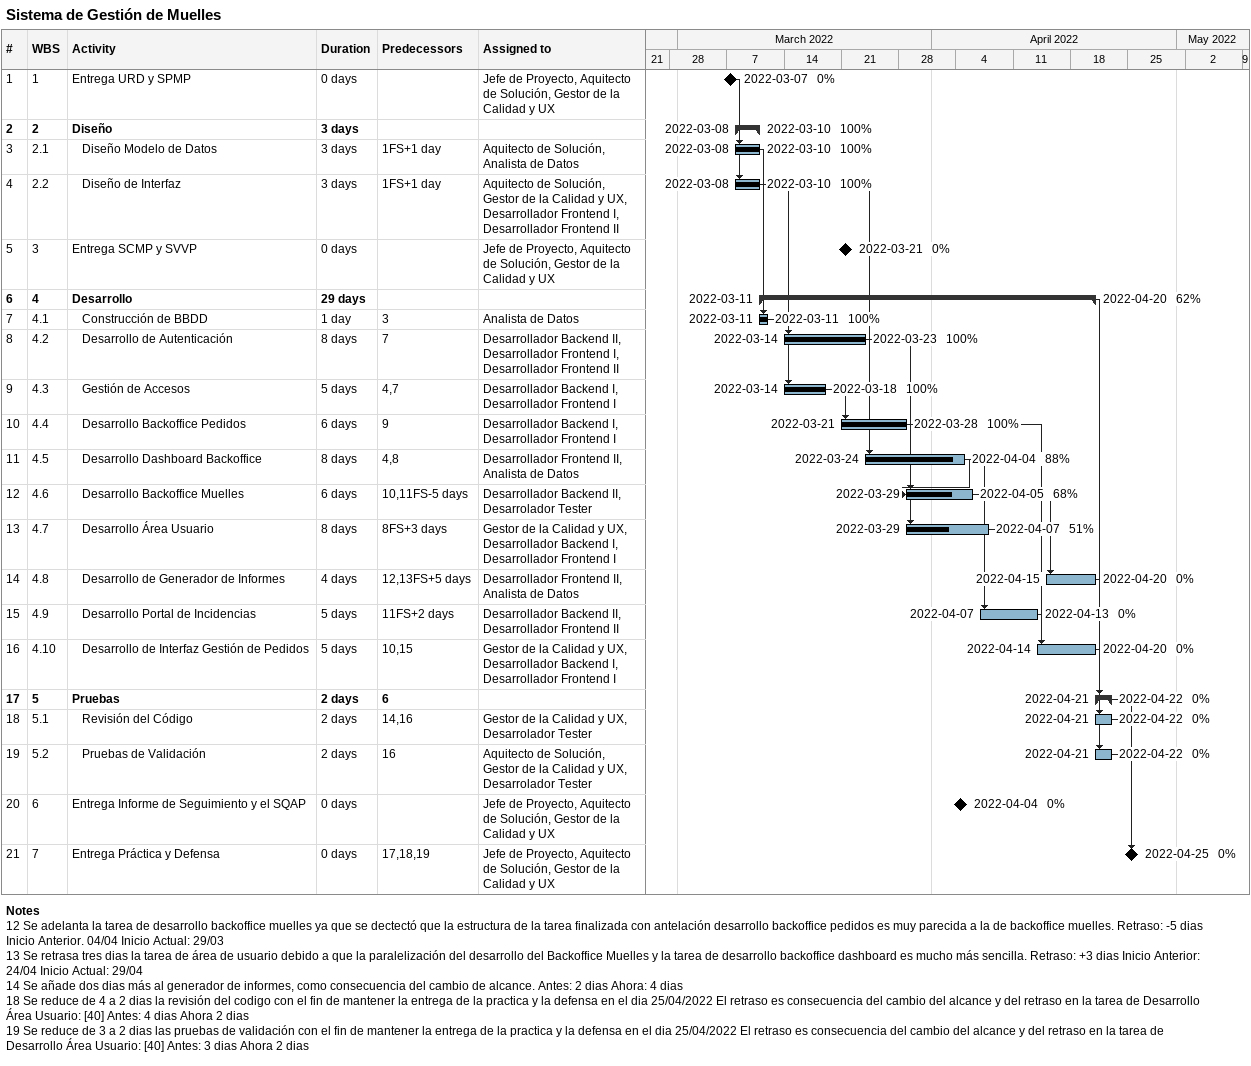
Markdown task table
Sistema de Gestión de Muelles

| ID | WBS | Task | Duration | Start | Finish | Predecessors | Resources | % complete |
|---|---|---|---|---|---|---|---|---|
| 1 | 1 | Entrega URD y SPMP | 0d | 2022-03-07 | 2022-03-07 |  | Jefe de Proyecto, Aquitecto de Solución, Gestor de la Calidad y UX | 0 |
| 2 | 2 | **Diseño** | 3d | 2022-03-08 | 2022-03-10 |  |  | 100 |
| 3 | 2.1 | Diseño Modelo de Datos | 3d | 2022-03-08 | 2022-03-10 | 1FS+1d | Aquitecto de Solución, Analista de Datos | 100 |
| 4 | 2.2 | Diseño de Interfaz | 3d | 2022-03-08 | 2022-03-10 | 1FS+1d | Aquitecto de Solución, Gestor de la Calidad y UX, Desarrollador Frontend I, Desarrollador Frontend II | 100 |
| 5 | 3 | Entrega SCMP y SVVP | 0d | 2022-03-21 | 2022-03-21 |  | Jefe de Proyecto, Aquitecto de Solución, Gestor de la Calidad y UX | 0 |
| 6 | 4 | **Desarrollo** | 29d | 2022-03-11 | 2022-04-20 |  |  | 62 |
| 7 | 4.1 | Construcción de BBDD | 1d | 2022-03-11 | 2022-03-11 | 3 | Analista de Datos | 100 |
| 8 | 4.2 | Desarrollo de Autenticación | 8d | 2022-03-14 | 2022-03-23 | 7 | Desarrollador Backend II, Desarrollador Frontend I, Desarrollador Frontend II | 100 |
| 9 | 4.3 | Gestión de Accesos | 5d | 2022-03-14 | 2022-03-18 | 4, 7 | Desarrollador Backend I, Desarrollador Frontend I | 100 |
| 10 | 4.4 | Desarrollo Backoffice Pedidos | 6d | 2022-03-21 | 2022-03-28 | 9 | Desarrollador Backend I, Desarrollador Frontend I | 100 |
| 11 | 4.5 | Desarrollo Dashboard Backoffice | 8d | 2022-03-24 | 2022-04-04 | 4, 8 | Desarrollador Frontend II, Analista de Datos | 88 |
| 12 | 4.6 | Desarrollo Backoffice Muelles | 6d | 2022-03-29 | 2022-04-05 | 10, 11FS-5d | Desarrollador Backend II, Desarrolador Tester | 68 |
| 13 | 4.7 | Desarrollo Área Usuario | 8d | 2022-03-29 | 2022-04-07 | 8FS+3d | Gestor de la Calidad y UX, Desarrollador Backend I, Desarrollador Frontend I | 51 |
| 14 | 4.8 | Desarrollo de Generador de Informes | 4d | 2022-04-15 | 2022-04-20 | 12, 13FS+5d | Desarrollador Frontend II, Analista de Datos | 0 |
| 15 | 4.9 | Desarrollo Portal de Incidencias | 5d | 2022-04-07 | 2022-04-13 | 11FS+2d | Desarrollador Backend II, Desarrollador Frontend II | 0 |
| 16 | 4.10 | Desarrollo de Interfaz Gestión de Pedidos | 5d | 2022-04-14 | 2022-04-20 | 10, 15 | Gestor de la Calidad y UX, Desarrollador Backend I, Desarrollador Frontend I | 0 |
| 17 | 5 | **Pruebas** | 2d | 2022-04-21 | 2022-04-22 | 6 |  | 0 |
| 18 | 5.1 | Revisión del Código | 2d | 2022-04-21 | 2022-04-22 | 14, 16 | Gestor de la Calidad y UX, Desarrolador Tester | 0 |
| 19 | 5.2 | Pruebas de Validación | 2d | 2022-04-21 | 2022-04-22 | 16 | Aquitecto de Solución, Gestor de la Calidad y UX, Desarrolador Tester | 0 |
| 20 | 6 | Entrega Informe de Seguimiento y el SQAP | 0d | 2022-04-04 | 2022-04-04 |  | Jefe de Proyecto, Aquitecto de Solución, Gestor de la Calidad y UX | 0 |
| 21 | 7 | Entrega Práctica y Defensa | 0d | 2022-04-25 | 2022-04-25 | 17, 18, 19 | Jefe de Proyecto, Aquitecto de Solución, Gestor de la Calidad y UX | 0 |

Notes
- 12: Se adelanta la tarea de desarrollo backoffice muelles ya que se dectectó que la estructura de la tarea finalizada con antelación desarrollo backoffice pedidos es muy parecida a la de backoffice muelles. Retraso: -5 dias Inicio Anterior. 04/04 Inicio Actual: 29/03
- 13: Se retrasa tres dias la tarea de área de usuario debido a que la paralelización del desarrollo del Backoffice Muelles y la tarea de desarrollo backoffice dashboard es mucho más sencilla. Retraso: +3 dias Inicio Anterior: 24/04 Inicio Actual: 29/04
- 14: Se añade dos dias más al generador de informes, como consecuencia del cambio de alcance. Antes: 2 dias Ahora: 4 dias
- 18: Se reduce de 4 a 2 dias la revisión del codigo con el fin de mantener la entrega de la practica y la defensa en el dia 25/04/2022 El retraso es consecuencia del cambio del alcance y del retraso en la tarea de Desarrollo Área Usuario: [40] Antes: 4 dias Ahora 2 dias
- 19: Se reduce de 3 a 2 dias las pruebas de validación con el fin de mantener la entrega de la practica y la defensa en el dia 25/04/2022 El retraso es consecuencia del cambio del alcance y del retraso en la tarea de Desarrollo Área Usuario: [40] Antes: 3 dias Ahora 2 dias
